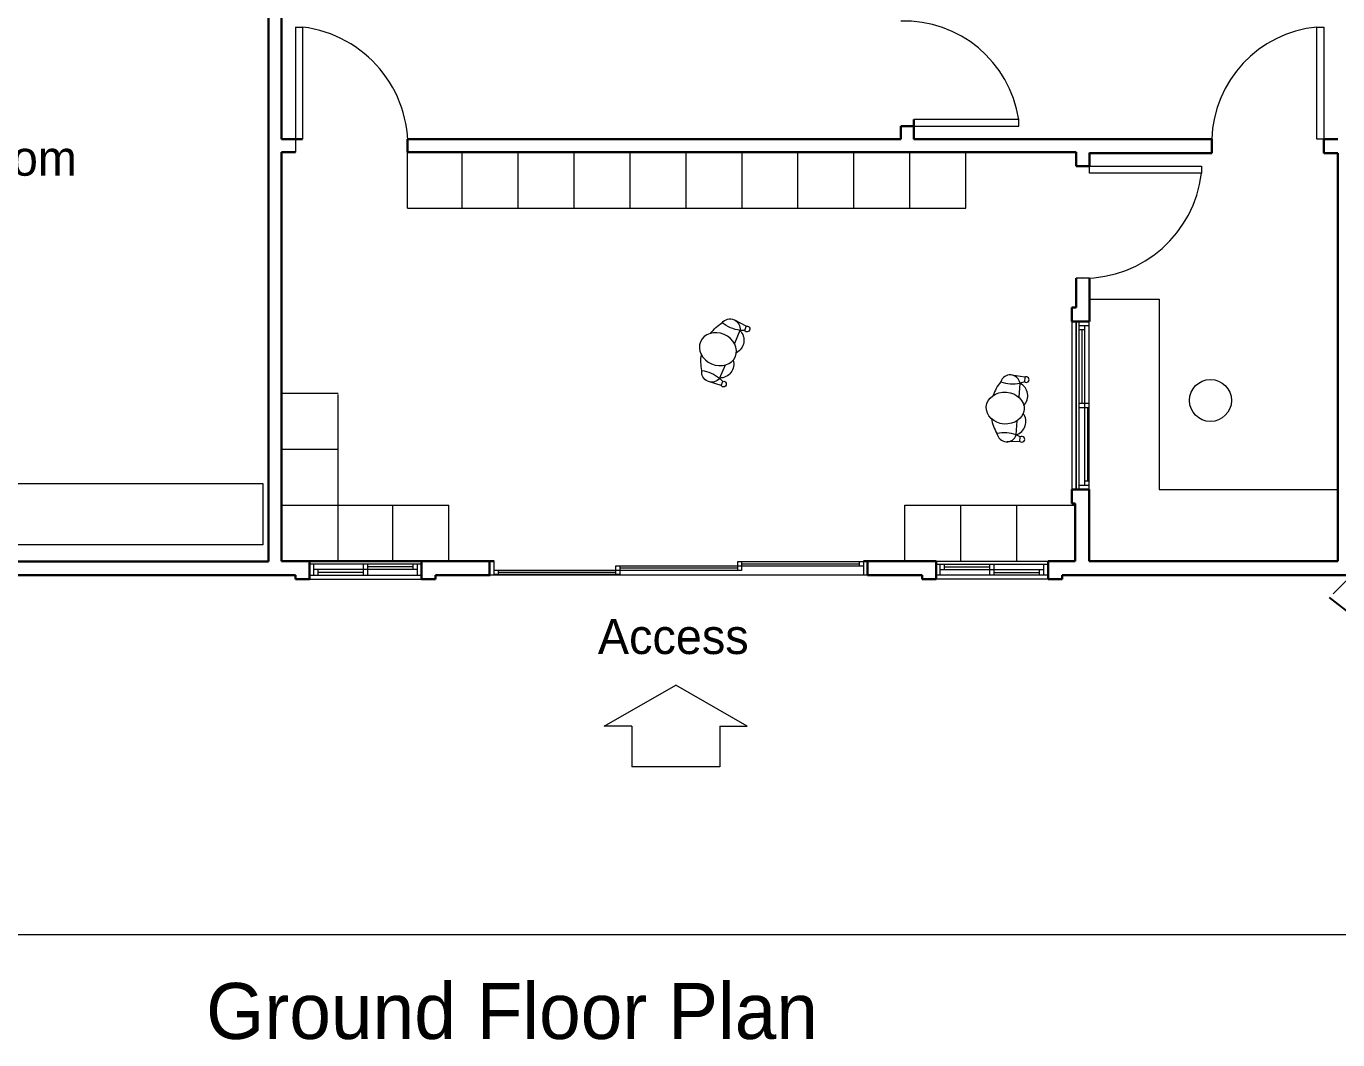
# Model space of a CAD drawing. Header units: inches. Extents: x 17.6 to 55, y 11.8 to 85.9.
# Drawn here: x 28.17 to 37.53, y 13.88 to 21.12 of the extents above; entities that cross this region are included whole.
import ezdxf

# ---------------------------------------------------------------- set-up
doc = ezdxf.new("R2010")
doc.units = ezdxf.units.IN
doc.header["$MEASUREMENT"] = 0
doc.linetypes.add('HIDDEN', pattern=[0.375, 0.25, -0.125])
for name, color, linetype in [('01-Text 1 100', 250, 'Continuous'), ('01-Text 1 100 int', 250, 'Continuous'), ('3', 7, 'Continuous')]:
    doc.layers.add(name, color=color, linetype=linetype)
doc.layers.add('1', color=23, linetype='Continuous', lineweight=18)
doc.layers.add('WALL 1 100', color=250, linetype='Continuous', lineweight=30)
for name, color, linetype, lineweight, true_color in [('DOOR WINDOW 1 100', 7, 'Continuous', 15, 0x666666), ('FURNITURE F 1 100', 7, 'Continuous', 13, 0x93979a), ('HATCH F 1 100', 7, 'Continuous', 0, 0xc9c9c9)]:
    doc.layers.add(name, color=color, linetype=linetype, lineweight=lineweight, true_color=true_color)
doc.styles.add('SS Projects_100_notes', font='bahnschrift.ttf', dxfattribs={"height": 0.4})
doc.styles.add('SS Projects_100_notes_interior', font='bahnschrift.ttf', dxfattribs={"height": 0.25})

# ---------------------------------------------------------------- blocks, each defined once
blk = doc.blocks.new('EDUCADORA PLANTA')
at = {"layer": 'HATCH F 1 100'}
for p, q in [((-0.1865, 0.2091), (-0.1936, 0.1344)), ((-0.1865, 0.2091), (-0.1605, 0.2091)), ((-0.1605, 0.2091), (-0.15, 0.185)), ((-0.0676, 0.185), (-0.15, 0.185)), ((0.15, 0.185), (0.0676, 0.185)), ((0.1605, 0.2091), (0.15, 0.185)), ((0.1865, 0.2091), (0.1605, 0.2091)), ((0.1865, 0.2091), (0.1936, 0.1344))]:
    blk.add_line(p, q, dxfattribs=at)
for centre, radius, start, end in [((-0.1735, 0.2192), 0.0164, 322.28061, 217.71939), ((-0.075, 0.1538), 0.0812, 50.44505, 157.43682), ((0.075, 0.1538), 0.0812, 22.56318, 129.55495), ((0.1735, 0.2192), 0.0164, 322.28061, 217.71939), ((-0.1361, 0.1289), 0.0578, 103.94142, 256.05858), ((-0.3761, 0.1289), 0.2329, 346.05858, 13.94142), ((0.3761, 0.1289), 0.2329, 166.05858, 193.94142), ((0.1361, 0.1289), 0.0578, 283.94142, 76.05858), ((0, 0.2878), 0.2622, 235.105, 255.16589), ((0, 0.2878), 0.2622, 284.83411, 304.895)]:
    blk.add_arc(centre, radius, start, end, dxfattribs=at)
blk.add_ellipse((0, 0.11), major_axis=(0, 0.11), ratio=0.84054, dxfattribs=at)

msp = doc.modelspace()

# ---------------------------------------------------------------- linework, layer by layer
at = {"layer": '3', "linetype": 'HIDDEN', "lineweight": 9}
msp.add_line((38.476, 18.0364), (37.4755, 17.0412), dxfattribs=at)
at = {"layer": '3', "linetype": 'HIDDEN'}
msp.add_line((37.6343, 16.9171), (37.4755, 17.0412), dxfattribs=at)
at = {"layer": 'DOOR WINDOW 1 100', "lineweight": 9}
for p, q in [((30.0901, 21.1139), (30.0901, 20.2202)), ((30.0901, 21.1139), (30.1401, 21.1139)), ((30.1401, 21.1139), (30.1401, 20.3139)), ((35.7605, 20.1202), (36.5605, 20.1202)), ((36.5605, 20.0702), (35.7605, 20.0702)), ((36.5605, 20.1202), (36.5605, 20.0702)), ((35.665, 17.8108), (35.6659, 19.0108)), ((35.7596, 17.8108), (35.7596, 19.0108))]:
    msp.add_line(p, q, dxfattribs=at)
at = {"layer": 'DOOR WINDOW 1 100'}
for p, q in [((35.6354, 19.0108), (35.6354, 17.8108)), ((35.6654, 19.0108), (35.6654, 17.8108)), ((35.6854, 19.0108), (35.6854, 17.8108)), ((35.7596, 18.9808), (35.6854, 18.9808)), ((35.7254, 18.9508), (35.6854, 18.9508)), ((35.7054, 18.9508), (35.7054, 18.4258)), ((35.7254, 18.9808), (35.7254, 17.8408)), ((35.7596, 18.4258), (35.6854, 18.4258)), ((35.7596, 18.3958), (35.6854, 18.3958)), ((35.7454, 18.3958), (35.7454, 17.8708)), ((35.7596, 17.8408), (35.6854, 17.8408)), ((35.7596, 17.8708), (35.7254, 17.8708)), ((30.9902, 17.2989), (30.1902, 17.2989)), ((30.9902, 17.2789), (30.1902, 17.2789)), ((30.2202, 17.1992), (30.2202, 17.2792)), ((30.9602, 17.2389), (30.2202, 17.2389)), ((30.2502, 17.1992), (30.2502, 17.2392)), ((30.5752, 17.1989), (30.5752, 17.2789)), ((30.6052, 17.1989), (30.6052, 17.2789)), ((30.9302, 17.2589), (30.6052, 17.2589)), ((30.9302, 17.2389), (30.9302, 17.2789)), ((30.9602, 17.1989), (30.9602, 17.2789)), ((31.4761, 17.2988), (31.4761, 17.1988)), ((31.5061, 17.2988), (31.4761, 17.2988)), ((31.5061, 17.2988), (31.5061, 17.1988)), ((32.3761, 17.2638), (32.3761, 17.2038)), ((34.1461, 17.2638), (32.3761, 17.2638)), ((32.4061, 17.2638), (32.4061, 17.2038)), ((33.2461, 17.2488), (32.4061, 17.2488)), ((33.2461, 17.2938), (33.2461, 17.2338)), ((34.1461, 17.2938), (33.2461, 17.2938)), ((33.2761, 17.2938), (33.2761, 17.2338)), ((34.1161, 17.2788), (33.2761, 17.2788)), ((34.1161, 17.2938), (34.1161, 17.2638)), ((34.1461, 17.2988), (34.1461, 17.1988)), ((34.1761, 17.2988), (34.1461, 17.2988)), ((34.1761, 17.2988), (34.1761, 17.1988)), ((34.6646, 17.2989), (35.4646, 17.2989)), ((34.6646, 17.2789), (35.4646, 17.2789)), ((34.6946, 17.1989), (34.6946, 17.2789)), ((34.6946, 17.2389), (35.4346, 17.2389)), ((34.7246, 17.2389), (34.7246, 17.2789)), ((34.7246, 17.2589), (35.0496, 17.2589)), ((35.0496, 17.1989), (35.0496, 17.2789)), ((35.0796, 17.1989), (35.0796, 17.2789)), ((35.4046, 17.1992), (35.4046, 17.2392)), ((35.4346, 17.1992), (35.4346, 17.2792)), ((30.1902, 17.1989), (30.9902, 17.1989)), ((30.1902, 17.1712), (30.9902, 17.1712)), ((30.5752, 17.2189), (30.2502, 17.2189)), ((34.1761, 17.1988), (31.4761, 17.1988)), ((33.2761, 17.2338), (31.5061, 17.2338)), ((32.4061, 17.2038), (31.5061, 17.2038)), ((31.5361, 17.2338), (31.5361, 17.2038)), ((32.3761, 17.2188), (31.5361, 17.2188)), ((35.4646, 17.1989), (34.6646, 17.1989)), ((35.4646, 17.1712), (34.6646, 17.1712)), ((35.0796, 17.2189), (35.4046, 17.2189))]:
    msp.add_line(p, q, dxfattribs=at)
at = {"layer": 'DOOR WINDOW 1 100', "lineweight": 9}
for points in [[(37.4343, 20.3139), (37.3843, 20.3139), (37.3843, 21.1139), (37.4343, 21.1139)], [(34.5058, 20.4077), (35.2558, 20.4077), (35.2558, 20.4545), (34.5058, 20.4545)]]:
    msp.add_lwpolyline(points, close=True, dxfattribs=at)
for centre, radius, start, end in [((30.0385, 20.267), 0.853, 356.84966, 83.15444), ((34.4355, 20.328), 0.83, 8.77076, 91.61809), ((37.4626, 20.2889), 0.8287, 95.42396, 178.27126), ((35.7162, 20.1704), 0.8502, 269.79332, 353.23176)]:
    msp.add_arc(centre, radius, start, end, dxfattribs=at)
at = {"layer": 'FURNITURE F 1 100', "lineweight": 9}
for p, q in [((30.8901, 19.82), (30.8901, 20.2202)), ((31.2786, 19.8199), (31.2786, 20.2202)), ((31.6786, 19.8198), (31.6786, 20.2202)), ((32.0786, 19.8198), (32.0786, 20.2202)), ((32.4786, 19.8198), (32.4786, 20.2202)), ((32.8786, 19.8198), (32.8786, 20.2202)), ((33.2786, 19.8198), (33.2786, 20.2202)), ((33.6786, 19.8198), (33.6786, 20.2202)), ((34.0786, 19.8198), (34.0786, 20.2202)), ((34.4786, 19.8198), (34.4786, 20.2202)), ((34.8786, 19.8198), (34.8786, 20.2202)), ((35.7601, 19.1702), (36.2596, 19.1702)), ((36.2596, 19.1702), (36.2596, 17.8108)), ((29.9949, 18.4992), (30.3949, 18.4992)), ((30.3949, 17.2991), (30.3949, 18.4898)), ((29.9949, 18.0992), (30.3949, 18.0992)), ((36.2596, 17.8108), (37.5343, 17.8108)), ((29.9949, 17.6992), (31.1834, 17.6992)), ((30.7834, 17.299), (30.7834, 17.6992)), ((31.1834, 17.2989), (31.1834, 17.6992)), ((34.4418, 17.2989), (34.4418, 17.6992)), ((34.4418, 17.6992), (35.6595, 17.6992)), ((34.8418, 17.2989), (34.8418, 17.6992)), ((35.2418, 17.2989), (35.2418, 17.6992))]:
    msp.add_line(p, q, dxfattribs=at)
at = {"layer": 'FURNITURE F 1 100'}
msp.add_line((30.8901, 19.82), (34.8786, 19.8198), dxfattribs=at)
at = {"layer": 'FURNITURE F 1 100', "lineweight": 9}
msp.add_lwpolyline([(25.7239, 17.4153), (25.7239, 17.8539), (29.8556, 17.8539), (29.8556, 17.4153)], close=True, dxfattribs=at)
msp.add_circle((36.6249, 18.4472), 0.1499, dxfattribs=at)
at = {"layer": 'HATCH F 1 100', "lineweight": 9}
for p, q in [((30.1401, 20.3139), (30.0901, 20.3139)), ((35.7605, 20.0702), (35.7605, 20.1202)), ((35.7601, 19.3202), (35.6661, 19.3202)), ((35.76, 19.0108), (35.6659, 19.0108)), ((35.7596, 17.8108), (35.665, 17.8108)), ((32.2943, 16.1219), (32.8053, 16.4139)), ((33.3164, 16.1219), (32.8053, 16.4139)), ((32.4913, 16.1219), (32.2943, 16.1219)), ((32.4913, 16.1219), (32.4913, 15.8299)), ((33.1193, 16.1219), (33.3164, 16.1219)), ((33.1193, 16.1219), (33.1193, 15.8299)), ((33.1193, 15.8299), (32.4913, 15.8299)), ((42.1305, 14.6303), (27.3361, 14.6303))]:
    msp.add_line(p, q, dxfattribs=at)
at = {"layer": 'WALL 1 100'}
for p, q in [((29.8964, 21.6615), (29.8964, 17.2978)), ((29.9901, 21.6615), (29.9901, 20.3139)), ((34.5058, 20.4545), (34.5058, 20.3139)), ((34.412, 20.4077), (34.412, 20.3139)), ((34.5058, 20.4077), (34.412, 20.4077)), ((30.1401, 20.3139), (29.9901, 20.3139)), ((30.8901, 20.3139), (30.8901, 20.2202)), ((34.412, 20.3139), (30.8901, 20.3139)), ((34.5058, 20.3139), (36.6343, 20.3139)), ((36.6343, 20.2139), (36.6343, 20.3139)), ((37.4343, 20.3139), (37.5343, 20.3139)), ((37.4343, 20.2139), (37.4343, 20.3139)), ((29.9901, 20.2202), (29.9901, 17.2992)), ((30.0901, 20.2202), (29.9901, 20.2202)), ((33.5058, 20.2202), (30.8901, 20.2202)), ((33.412, 20.2202), (34.537, 20.2202)), ((34.537, 20.2202), (35.6667, 20.2202)), ((35.6667, 20.2202), (35.6667, 20.1202)), ((35.7605, 20.1202), (35.7605, 20.217)), ((35.7606, 20.2139), (36.6343, 20.2139)), ((37.4343, 20.2139), (37.5343, 20.2139)), ((37.5343, 20.2139), (37.5343, 17.2992)), ((35.6667, 20.1202), (35.7605, 20.1202)), ((35.6661, 19.3202), (35.6659, 19.1108)), ((35.76, 19.0108), (35.7601, 19.3213)), ((35.6657, 19.1702), (35.666, 19.1702)), ((35.6654, 19.1108), (35.6354, 19.1108)), ((35.6354, 19.1108), (35.6354, 19.0108)), ((35.76, 19.0108), (35.6354, 19.0108)), ((35.7596, 17.8108), (35.6354, 17.8108)), ((35.6354, 17.7108), (35.6354, 17.8108)), ((35.7594, 17.2992), (35.7596, 17.8108)), ((35.6595, 17.7108), (35.6354, 17.7108)), ((35.6594, 17.2993), (35.6595, 17.7108)), ((29.8964, 17.2978), (25.162, 17.2978)), ((31.4761, 17.2988), (29.9901, 17.2992)), ((30.1902, 17.2991), (29.9901, 17.2992)), ((30.1902, 17.1712), (30.1902, 17.2992)), ((30.9902, 17.1712), (30.9902, 17.2989)), ((31.5087, 17.2988), (30.9902, 17.2989)), ((31.4761, 17.2988), (31.1761, 17.2988)), ((31.4761, 17.2988), (31.4761, 17.1988)), ((34.1461, 17.2988), (34.6646, 17.2989)), ((34.1761, 17.2988), (34.1761, 17.1988)), ((34.6646, 17.1712), (34.6646, 17.2989)), ((35.4646, 17.2991), (35.6594, 17.2993)), ((35.4646, 17.1712), (35.4646, 17.2992)), ((35.7593, 17.2992), (37.5343, 17.2992)), ((29.9392, 17.1988), (25.062, 17.1988)), ((30.0902, 17.1992), (29.8954, 17.1992)), ((30.0902, 17.1712), (30.0902, 17.1992)), ((30.0902, 17.1712), (30.1902, 17.1712)), ((30.9902, 17.1712), (31.0902, 17.1712)), ((31.0652, 17.2007), (31.0652, 17.2007)), ((31.0902, 17.1712), (31.0902, 17.1988)), ((31.4787, 17.1988), (31.0902, 17.1988)), ((34.1761, 17.1988), (34.5646, 17.1988)), ((34.5646, 17.1712), (34.5646, 17.1988)), ((34.6646, 17.1712), (34.5646, 17.1712)), ((35.5646, 17.1712), (35.4646, 17.1712)), ((35.5646, 17.1992), (37.6343, 17.1992)), ((35.5646, 17.1712), (35.5646, 17.1992)), ((35.5646, 17.1992), (37.666, 17.1986))]:
    msp.add_line(p, q, dxfattribs=at)

# ---------------------------------------------------------------- block references
at = {"layer": '1', "lineweight": 9}
for p, xscale, yscale, zscale, rotation in [((32.9819, 18.8669), -1.232805170789777, 1.232805170789561, 1.232805170789616, 246.858601021638), ((35.0239, 18.4028), 1.23280517078972, 1.23280517078972, 1.23280517078972, 265.8074254377001)]:
    msp.add_blockref('EDUCADORA PLANTA', p, dxfattribs=dict(at, xscale=xscale, yscale=yscale, zscale=zscale, rotation=rotation))

# ---------------------------------------------------------------- texts
at = {"layer": '01-Text 1 100', "insert": (29.4507, 14.2868), "char_height": 0.4, "attachment_point": 1, "style": 'SS Projects_100_notes'}
msp.add_mtext_dynamic_manual_height_columns('Ground Floor Plan', width=372.450273, gutter_width=450, heights=[0], dxfattribs=at)
at = {"layer": '01-Text 1 100 int', "char_height": 0.25, "attachment_point": 1, "style": 'SS Projects_100_notes_interior'}
for s, insert in [('Meeting room', (26.4835, 20.3027)), ('Access', (32.2488, 16.8863))]:
    msp.add_mtext_dynamic_manual_height_columns(s, width=372.450273, gutter_width=450, heights=[0.3031], dxfattribs=dict(at, insert=insert))

doc.saveas('drawing.dxf')
